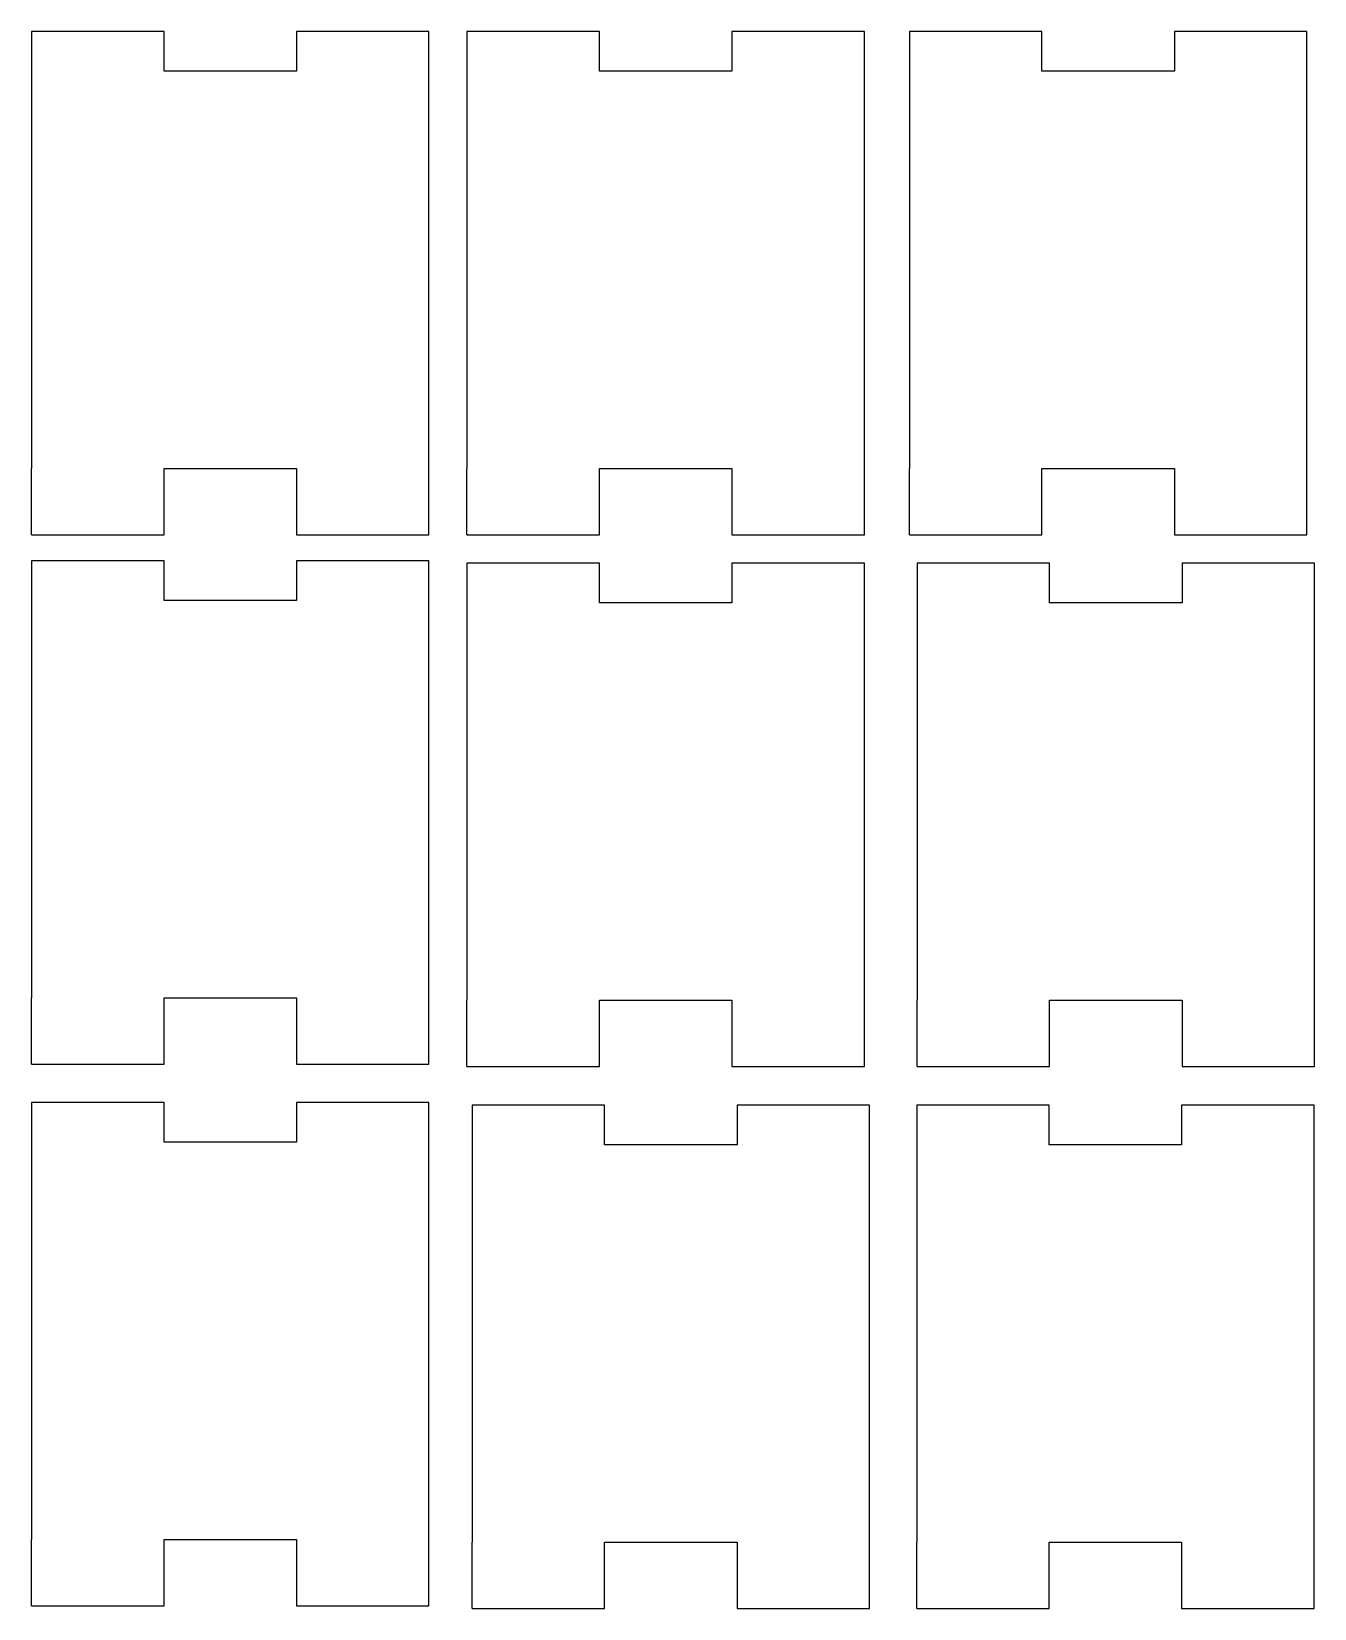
# Model space of a CAD drawing. Header units: inches. Extents: x 51 to 148, y -26 to 93.
import ezdxf

# ---------------------------------------------------------------- set-up
doc = ezdxf.new("R2010")
doc.units = ezdxf.units.IN
doc.header["$MEASUREMENT"] = 0

msp = doc.modelspace()

# ---------------------------------------------------------------- linework, layer by layer
for p, q in [((60.8, 93.47), (50.8, 93.47)), ((50.8, 93.47), (50.8, 60.47)), ((60.8, 90.47), (60.8, 93.47)), ((80.8, 93.47), (70.8, 93.47)), ((70.8, 93.47), (70.8, 90.47)), ((80.8, 90.47), (80.8, 93.47)), ((93.67, 93.47), (83.67, 93.47)), ((83.67, 93.47), (83.67, 60.47)), ((93.67, 90.47), (93.67, 93.47)), ((113.67, 93.47), (103.67, 93.47)), ((103.67, 93.47), (103.67, 90.47)), ((113.67, 90.47), (113.67, 93.47)), ((127.07, 93.47), (117.07, 93.47)), ((117.07, 93.47), (117.07, 60.47)), ((127.07, 90.47), (127.07, 93.47)), ((147.07, 93.47), (137.07, 93.47)), ((137.07, 93.47), (137.07, 90.47)), ((147.07, 90.47), (147.07, 93.47)), ((70.8, 90.47), (60.8, 90.47)), ((80.8, 60.47), (80.8, 90.47)), ((103.67, 90.47), (93.67, 90.47)), ((113.67, 60.47), (113.67, 90.47)), ((137.07, 90.47), (127.07, 90.47)), ((147.07, 60.47), (147.07, 90.47)), ((50.8, 55.47), (50.8, 60.47)), ((60.8, 55.47), (60.8, 60.47)), ((60.8, 60.47), (70.8, 60.47)), ((70.8, 60.47), (70.8, 55.47)), ((80.8, 55.47), (80.8, 60.47)), ((83.67, 55.47), (83.67, 60.47)), ((93.67, 55.47), (93.67, 60.47)), ((93.67, 60.47), (103.67, 60.47)), ((103.67, 60.47), (103.67, 55.47)), ((113.67, 55.47), (113.67, 60.47)), ((117.07, 55.47), (117.07, 60.47)), ((127.07, 55.47), (127.07, 60.47)), ((127.07, 60.47), (137.07, 60.47)), ((137.07, 60.47), (137.07, 55.47)), ((147.07, 55.47), (147.07, 60.47)), ((50.8, 55.47), (60.8, 55.47)), ((70.8, 55.47), (80.8, 55.47)), ((83.67, 55.47), (93.67, 55.47)), ((103.67, 55.47), (113.67, 55.47)), ((117.07, 55.47), (127.07, 55.47)), ((137.07, 55.47), (147.07, 55.47)), ((60.8, 53.52), (50.8, 53.52)), ((50.8, 53.52), (50.8, 20.52)), ((60.8, 50.52), (60.8, 53.52)), ((80.8, 53.52), (70.8, 53.52)), ((70.8, 53.52), (70.8, 50.52)), ((80.8, 50.52), (80.8, 53.52)), ((93.67, 53.33), (83.67, 53.33)), ((83.67, 53.33), (83.67, 20.33)), ((93.67, 50.33), (93.67, 53.33)), ((113.67, 53.33), (103.67, 53.33)), ((103.67, 53.33), (103.67, 50.33)), ((113.67, 50.33), (113.67, 53.33)), ((127.65, 53.33), (117.65, 53.33)), ((117.65, 53.33), (117.65, 20.33)), ((127.65, 50.33), (127.65, 53.33)), ((147.65, 53.33), (137.65, 53.33)), ((137.65, 53.33), (137.65, 50.33)), ((147.65, 50.33), (147.65, 53.33)), ((70.8, 50.52), (60.8, 50.52)), ((80.8, 20.52), (80.8, 50.52)), ((103.67, 50.33), (93.67, 50.33)), ((113.67, 20.33), (113.67, 50.33)), ((137.65, 50.33), (127.65, 50.33)), ((147.65, 20.33), (147.65, 50.33)), ((50.8, 15.52), (50.8, 20.52)), ((60.8, 15.52), (60.8, 20.52)), ((60.8, 20.52), (70.8, 20.52)), ((70.8, 20.52), (70.8, 15.52)), ((80.8, 15.52), (80.8, 20.52)), ((83.67, 15.33), (83.67, 20.33)), ((93.67, 15.33), (93.67, 20.33)), ((93.67, 20.33), (103.67, 20.33)), ((103.67, 20.33), (103.67, 15.33)), ((113.67, 15.33), (113.67, 20.33)), ((117.65, 15.33), (117.65, 20.33)), ((127.65, 15.33), (127.65, 20.33)), ((127.65, 20.33), (137.65, 20.33)), ((137.65, 20.33), (137.65, 15.33)), ((147.65, 15.33), (147.65, 20.33)), ((50.8, 15.52), (60.8, 15.52)), ((70.8, 15.52), (80.8, 15.52)), ((83.67, 15.33), (93.67, 15.33)), ((103.67, 15.33), (113.67, 15.33)), ((117.65, 15.33), (127.65, 15.33)), ((137.65, 15.33), (147.65, 15.33)), ((60.8, 12.61), (50.8, 12.61)), ((50.8, 12.61), (50.8, -20.39)), ((60.8, 9.61), (60.8, 12.61)), ((80.8, 12.61), (70.8, 12.61)), ((70.8, 12.61), (70.8, 9.61)), ((80.8, 9.61), (80.8, 12.61)), ((94.06, 12.42), (84.06, 12.42)), ((84.06, 12.42), (84.06, -20.58)), ((94.06, 9.42), (94.06, 12.42)), ((114.06, 12.42), (104.06, 12.42)), ((104.06, 12.42), (104.06, 9.42)), ((114.06, 9.42), (114.06, 12.42)), ((127.62, 12.42), (117.62, 12.42)), ((117.62, 12.42), (117.62, -20.58)), ((127.62, 9.42), (127.62, 12.42)), ((147.62, 12.42), (137.62, 12.42)), ((137.62, 12.42), (137.62, 9.42)), ((147.62, 9.42), (147.62, 12.42)), ((70.8, 9.61), (60.8, 9.61)), ((80.8, -20.39), (80.8, 9.61)), ((104.06, 9.42), (94.06, 9.42)), ((114.06, -20.58), (114.06, 9.42)), ((137.62, 9.42), (127.62, 9.42)), ((147.62, -20.58), (147.62, 9.42)), ((50.8, -25.39), (50.8, -20.39)), ((60.8, -25.39), (60.8, -20.39)), ((60.8, -20.39), (70.8, -20.39)), ((70.8, -20.39), (70.8, -25.39)), ((80.8, -25.39), (80.8, -20.39)), ((84.06, -25.58), (84.06, -20.58)), ((94.06, -25.58), (94.06, -20.58)), ((94.06, -20.58), (104.06, -20.58)), ((104.06, -20.58), (104.06, -25.58)), ((114.06, -25.58), (114.06, -20.58)), ((117.62, -25.58), (117.62, -20.58)), ((127.62, -25.58), (127.62, -20.58)), ((127.62, -20.58), (137.62, -20.58)), ((137.62, -20.58), (137.62, -25.58)), ((147.62, -25.58), (147.62, -20.58)), ((50.8, -25.39), (60.8, -25.39)), ((70.8, -25.39), (80.8, -25.39)), ((84.06, -25.58), (94.06, -25.58)), ((104.06, -25.58), (114.06, -25.58)), ((117.62, -25.58), (127.62, -25.58)), ((137.62, -25.58), (147.62, -25.58))]:
    msp.add_line(p, q)

doc.saveas('drawing.dxf')
